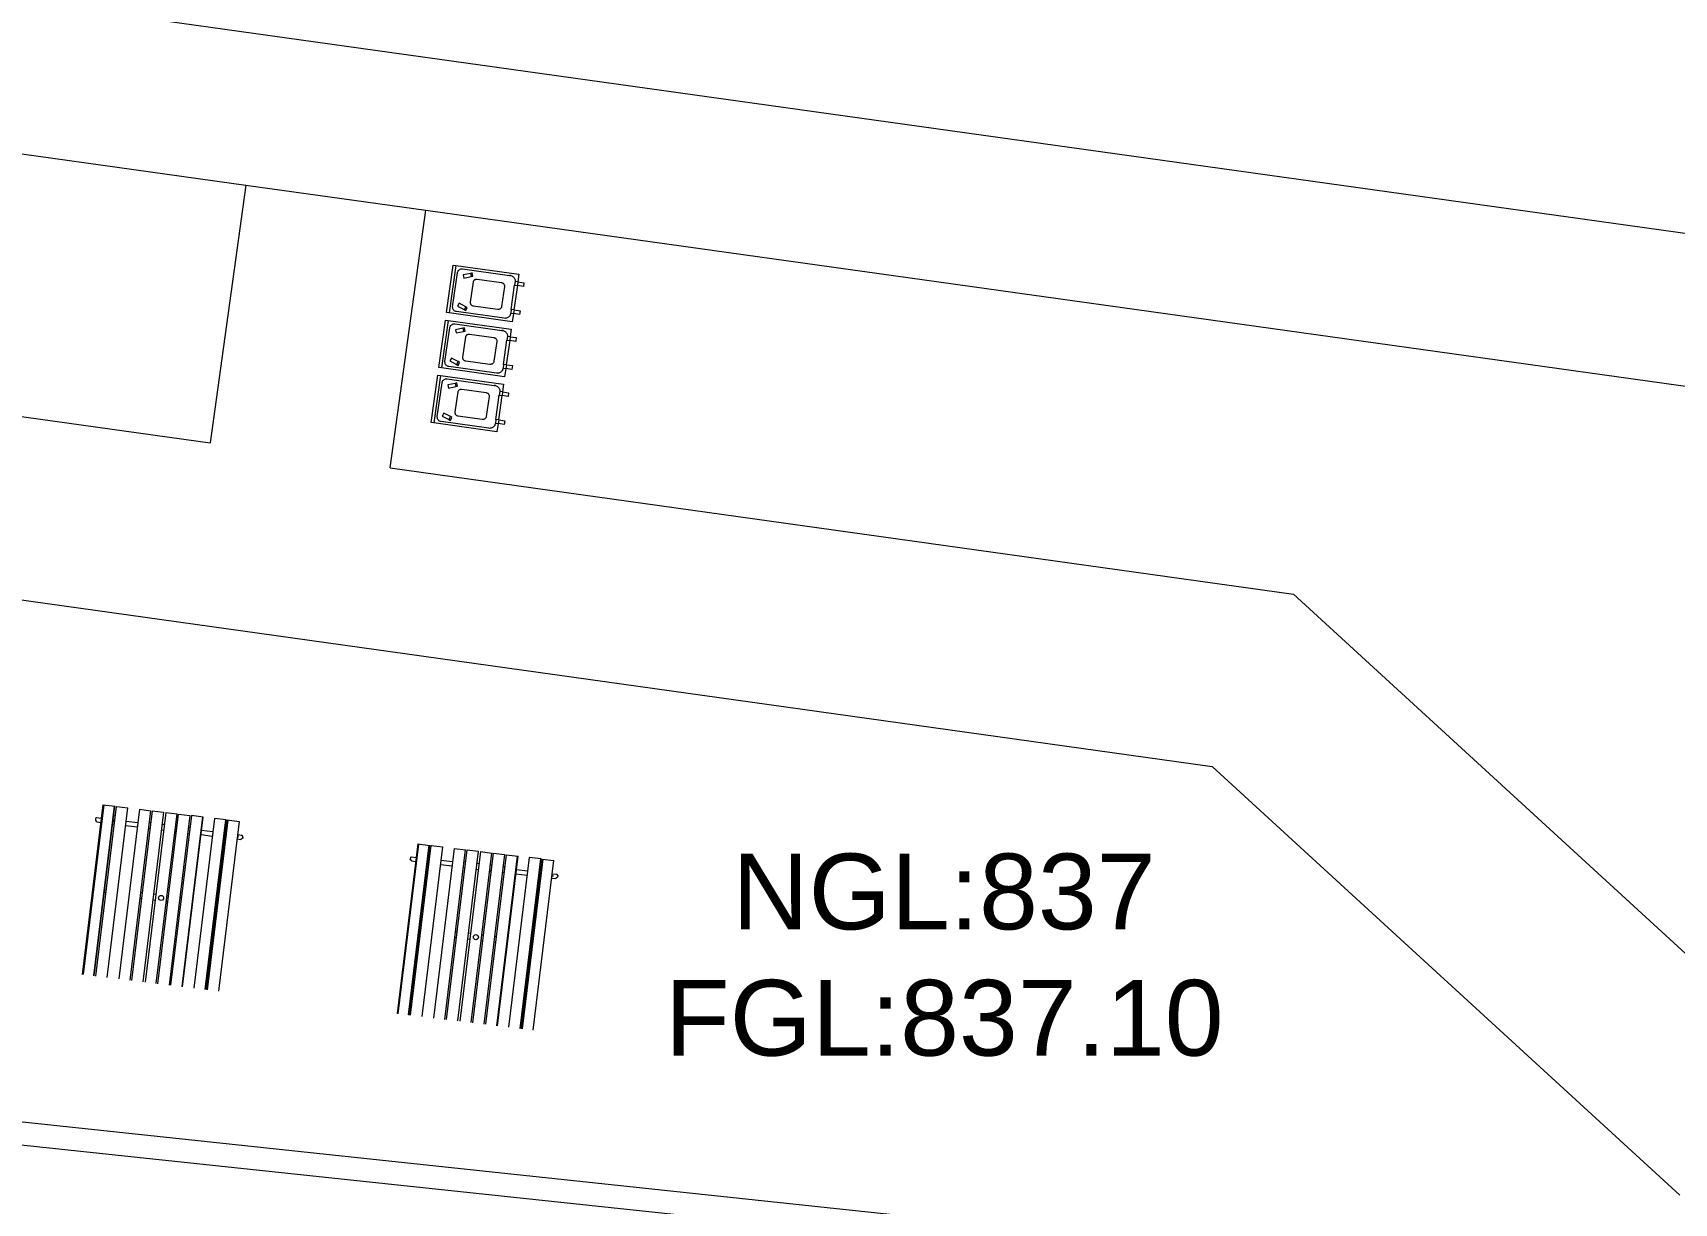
# Model space of a CAD drawing. Header units: metres. Extents: x 750 to 3116, y -341 to 1465.
# Drawn here: x 1633.85 to 1650.11, y 448.9 to 460.49 of the extents above; entities that cross this region are included whole.
import ezdxf

# ---------------------------------------------------------------- set-up
doc = ezdxf.new("R2010")
doc.units = ezdxf.units.M
for name, color, linetype, lineweight in [('Footpath', 32, 'Continuous', 18), ('Hidden line', 251, 'Continuous', 5), ('Inverted beam', 252, 'Continuous', 5), ('street fur', 33, 'Continuous', 15), ('Vehicular Road', 253, 'Continuous', 20)]:
    doc.layers.add(name, color=color, linetype=linetype, lineweight=lineweight)
doc.layers.add('Text', color=7, linetype='Continuous')
doc.styles.get("Standard").update_dxf_attribs({"font": 'arial.ttf'})

# ---------------------------------------------------------------- blocks, each defined once
blk = doc.blocks.new('Dustbin')
at = {"layer": 'street fur'}
for p, q in [((29865500, 12208874), (29865538, 12208874)), ((29865780, 12208874), (29865817, 12208874)), ((29865780, 12208846), (29865817, 12208846)), ((29865817, 12208846), (29865817, 12208873)), ((29865482, 12208396), (29865512, 12208407)), ((29865815, 12208396), (29865846, 12208385)), ((29865425, 12208243), (29865899, 12208243))]:
    blk.add_line(p, q, dxfattribs=at)
for points in [[(29865500, 12208873), (29865500, 12208874), (29865500, 12208934), (29865538, 12208934), (29865538, 12208874), (29865538, 12208873), (29865780, 12208873), (29865780, 12208874), (29865780, 12208934), (29865817, 12208934), (29865817, 12208874), (29865817, 12208873), (29865899, 12208873), (29865899, 12208243), (29865899, 12208216), (29865425, 12208216), (29865425, 12208243), (29865425, 12208873), (29865500, 12208873), (29865500, 12208846), (29865538, 12208846)], [(29865817, 12208846), (29865825, 12208846), (29865833, 12208844), (29865840, 12208842), (29865847, 12208838), (29865853, 12208834), (29865859, 12208829), (29865864, 12208823), (29865869, 12208817), (29865872, 12208810), (29865874, 12208803), (29865876, 12208795), (29865876, 12208787), (29865876, 12208311), (29865876, 12208305), (29865875, 12208299), (29865873, 12208294), (29865871, 12208289), (29865867, 12208284), (29865864, 12208280), (29865859, 12208276), (29865855, 12208273), (29865850, 12208270), (29865844, 12208269), (29865839, 12208268), (29865833, 12208267), (29865495, 12208267), (29865489, 12208268), (29865483, 12208269), (29865477, 12208271), (29865472, 12208273), (29865467, 12208277), (29865462, 12208281), (29865458, 12208285), (29865455, 12208290), (29865452, 12208295), (29865450, 12208301), (29865449, 12208307), (29865449, 12208313), (29865449, 12208781), (29865449, 12208796), (29865449, 12208796), (29865448, 12208788), (29865449, 12208781)], [(29865449, 12208796), (29865450, 12208804), (29865453, 12208811), (29865456, 12208818), (29865461, 12208824), (29865466, 12208830), (29865472, 12208835), (29865478, 12208839), (29865485, 12208843), (29865493, 12208845), (29865500, 12208846)]]:
    blk.add_lwpolyline(points, dxfattribs=at)
for points in [[(29865769, 12208437), (29865765, 12208437), (29865562, 12208437), (29865558, 12208437), (29865554, 12208438), (29865550, 12208439), (29865546, 12208441), (29865543, 12208443), (29865540, 12208446), (29865537, 12208449), (29865535, 12208453), (29865533, 12208456), (29865531, 12208460), (29865531, 12208465), (29865530, 12208469), (29865530, 12208713), (29865531, 12208718), (29865531, 12208722), (29865533, 12208726), (29865535, 12208730), (29865537, 12208734), (29865540, 12208737), (29865543, 12208740), (29865547, 12208743), (29865551, 12208745), (29865555, 12208746), (29865560, 12208747), (29865564, 12208747), (29865763, 12208747), (29865768, 12208747), (29865773, 12208746), (29865777, 12208744), (29865781, 12208742), (29865785, 12208740), (29865789, 12208737), (29865792, 12208733), (29865794, 12208729), (29865796, 12208725), (29865798, 12208721), (29865799, 12208716), (29865799, 12208711), (29865799, 12208471), (29865799, 12208467), (29865798, 12208462), (29865797, 12208458), (29865795, 12208454), (29865792, 12208450), (29865789, 12208447), (29865786, 12208444), (29865782, 12208441), (29865778, 12208439), (29865774, 12208438)], [(29865538, 12208846), (29865538, 12208873), (29865780, 12208873), (29865780, 12208846)], [(29865507, 12208423), (29865476, 12208412), (29865482, 12208396), (29865506, 12208326), (29865537, 12208337), (29865512, 12208407)], [(29865852, 12208401), (29865821, 12208412), (29865815, 12208396), (29865790, 12208327), (29865820, 12208315), (29865846, 12208385)]]:
    blk.add_lwpolyline(points, close=True, dxfattribs=at)

msp = doc.modelspace()

# ---------------------------------------------------------------- linework, layer by layer
at = {"layer": 'Footpath'}
for p, q in [((1626.656, 457.681), (1635.605, 456.431)), ((1637.388, 456.182), (1646.337, 454.933)), ((1626.407, 455.899), (1645.534, 453.227)), ((1650.957, 450.701), (1646.337, 454.933)), ((1650.166, 448.984), (1645.534, 453.227))]:
    msp.add_line(p, q, dxfattribs=at)
for points in [[(1628.498, 460.025), (1635.961, 458.983), (1635.605, 456.431)], [(1637.388, 456.182), (1637.744, 458.734), (1667.667, 454.555)]]:
    msp.add_lwpolyline(points, dxfattribs=at)
at = {"layer": 'Hidden line'}
msp.add_line((1635.961, 458.983), (1637.744, 458.734), dxfattribs=at)
at = {"layer": 'Inverted beam'}
msp.add_line((1624.767, 450.66), (1681.906, 444.597), dxfattribs=at)
at = {"layer": 'Inverted beam', "lineweight": 20}
msp.add_lwpolyline([(1682.572, 444.985), (1681.997, 444.356), (1624.742, 450.432)], dxfattribs=at)
at = {"layer": 'street fur'}
for p, q in [((1634.544, 452.847), (1634.339, 451.168)), ((1634.552, 452.846), (1634.347, 451.167)), ((1634.544, 452.848), (1634.546, 452.848)), ((1634.544, 452.847), (1634.546, 452.846)), ((1634.544, 452.847), (1634.666, 452.833)), ((1634.655, 452.834), (1634.45, 451.154)), ((1634.458, 451.153), (1634.663, 452.833)), ((1634.472, 452.712), (1634.47, 452.696)), ((1634.476, 452.688), (1634.47, 452.696)), ((1634.48, 452.719), (1634.472, 452.712)), ((1634.473, 451.151), (1634.678, 452.831)), ((1634.484, 452.678), (1634.476, 452.688)), ((1634.528, 452.713), (1634.48, 452.719)), ((1634.789, 452.817), (1634.584, 451.138)), ((1634.66, 452.681), (1634.644, 452.682)), ((1634.646, 452.699), (1634.662, 452.697)), ((1634.667, 452.736), (1634.651, 452.738)), ((1634.678, 452.832), (1634.679, 452.832)), ((1634.678, 452.831), (1634.79, 452.817)), ((1634.678, 452.83), (1634.679, 452.83)), ((1634.907, 452.803), (1634.702, 451.123)), ((1634.891, 452.669), (1634.773, 452.683)), ((1634.788, 452.818), (1634.79, 452.818)), ((1634.788, 452.817), (1634.79, 452.817)), ((1634.813, 451.11), (1635.018, 452.789)), ((1635.033, 452.788), (1634.828, 451.108)), ((1634.907, 452.803), (1635.018, 452.789)), ((1635.144, 452.774), (1634.939, 451.094)), ((1635.168, 452.771), (1634.962, 451.092)), ((1635.033, 452.788), (1635.144, 452.774)), ((1635.073, 451.078), (1635.278, 452.758)), ((1635.089, 451.076), (1635.294, 452.756)), ((1635.143, 452.774), (1635.144, 452.774)), ((1635.168, 452.771), (1635.279, 452.758)), ((1635.404, 452.742), (1635.199, 451.063)), ((1635.42, 452.74), (1635.215, 451.061)), ((1635.277, 452.759), (1635.279, 452.758)), ((1635.277, 452.757), (1635.279, 452.757)), ((1635.294, 452.756), (1635.404, 452.742)), ((1635.53, 452.727), (1635.325, 451.047)), ((1635.333, 451.046), (1635.538, 452.726)), ((1635.403, 452.742), (1635.404, 452.742)), ((1635.538, 452.726), (1635.42, 452.74)), ((1635.649, 452.712), (1635.444, 451.033)), ((1635.759, 452.699), (1635.554, 451.019)), ((1635.561, 451.018), (1635.766, 452.698)), ((1635.775, 452.697), (1635.57, 451.017)), ((1635.783, 452.696), (1635.578, 451.016)), ((1635.649, 452.712), (1635.648, 452.713)), ((1635.766, 452.698), (1635.649, 452.712)), ((1635.893, 452.683), (1635.688, 451.003)), ((1635.775, 452.697), (1635.893, 452.683)), ((1635.893, 452.683), (1635.893, 452.683)), ((1634.483, 452.679), (1634.485, 452.679)), ((1634.483, 452.678), (1634.485, 452.678)), ((1634.484, 452.678), (1634.523, 452.673)), ((1634.642, 452.659), (1634.657, 452.657)), ((1634.768, 452.643), (1634.886, 452.629)), ((1635.517, 452.552), (1635.627, 452.538)), ((1635.632, 452.578), (1635.522, 452.592)), ((1635.745, 452.524), (1635.754, 452.523)), ((1635.748, 452.548), (1635.757, 452.547)), ((1635.759, 452.563), (1635.75, 452.564)), ((1635.763, 452.602), (1635.755, 452.603)), ((1635.875, 452.532), (1635.891, 452.53)), ((1635.924, 452.543), (1635.877, 452.549)), ((1635.884, 452.548), (1635.885, 452.548)), ((1635.884, 452.548), (1635.886, 452.548)), ((1635.884, 452.547), (1635.885, 452.547)), ((1635.916, 452.544), (1635.915, 452.544)), ((1635.931, 452.534), (1635.924, 452.543)), ((1635.93, 452.525), (1635.929, 452.518)), ((1635.93, 452.525), (1635.931, 452.534)), ((1635.872, 452.509), (1635.911, 452.504)), ((1635.92, 452.511), (1635.911, 452.504)), ((1635.911, 452.504), (1635.911, 452.504)), ((1635.929, 452.518), (1635.92, 452.511)), ((1637.663, 452.46), (1637.458, 450.78)), ((1637.671, 452.459), (1637.466, 450.779)), ((1637.774, 452.447), (1637.569, 450.767)), ((1637.577, 450.766), (1637.782, 452.446)), ((1637.592, 450.764), (1637.797, 452.444)), ((1637.662, 452.459), (1637.665, 452.459)), ((1637.663, 452.461), (1637.665, 452.461)), ((1637.663, 452.46), (1637.784, 452.445)), ((1637.908, 452.43), (1637.703, 450.751)), ((1637.797, 452.444), (1637.909, 452.43)), ((1637.797, 452.444), (1637.798, 452.444)), ((1637.797, 452.443), (1637.798, 452.443)), ((1637.821, 450.736), (1638.026, 452.416)), ((1637.907, 452.431), (1637.909, 452.431)), ((1637.907, 452.43), (1637.909, 452.429)), ((1637.932, 450.723), (1638.137, 452.402)), ((1637.947, 450.721), (1638.152, 452.4)), ((1638.026, 452.416), (1638.137, 452.402)), ((1638.263, 452.387), (1638.058, 450.707)), ((1638.286, 452.384), (1638.081, 450.704)), ((1638.152, 452.4), (1638.263, 452.387)), ((1638.192, 450.691), (1638.397, 452.37)), ((1638.207, 450.689), (1638.413, 452.369)), ((1638.263, 452.387), (1638.262, 452.387)), ((1638.286, 452.384), (1638.397, 452.37)), ((1638.396, 452.371), (1638.398, 452.37)), ((1638.396, 452.371), (1638.398, 452.371)), ((1638.396, 452.37), (1638.398, 452.37)), ((1638.413, 452.369), (1638.523, 452.355)), ((1637.591, 452.325), (1637.589, 452.309)), ((1637.595, 452.3), (1637.589, 452.309)), ((1637.599, 452.332), (1637.591, 452.325)), ((1637.603, 452.291), (1637.595, 452.3)), ((1637.599, 452.332), (1637.647, 452.326)), ((1637.602, 452.292), (1637.604, 452.292)), ((1637.602, 452.291), (1637.604, 452.291)), ((1637.603, 452.291), (1637.642, 452.286)), ((1637.76, 452.272), (1637.776, 452.27)), ((1637.779, 452.293), (1637.763, 452.295)), ((1637.781, 452.31), (1637.765, 452.312)), ((1637.77, 452.351), (1637.786, 452.349)), ((1637.887, 452.256), (1638.005, 452.242)), ((1638.01, 452.282), (1637.891, 452.296)), ((1638.523, 452.355), (1638.318, 450.675)), ((1638.539, 452.353), (1638.334, 450.674)), ((1638.649, 452.34), (1638.444, 450.66)), ((1638.452, 450.659), (1638.657, 452.339)), ((1638.523, 452.355), (1638.522, 452.355)), ((1638.539, 452.353), (1638.657, 452.339)), ((1638.768, 452.325), (1638.562, 450.646)), ((1638.751, 452.191), (1638.641, 452.205)), ((1638.878, 452.312), (1638.673, 450.632)), ((1638.68, 450.631), (1638.885, 452.311)), ((1638.894, 452.31), (1638.689, 450.63)), ((1638.902, 452.309), (1638.697, 450.629)), ((1638.767, 452.325), (1638.768, 452.325)), ((1638.885, 452.311), (1638.768, 452.325)), ((1638.807, 450.616), (1639.012, 452.295)), ((1638.882, 452.215), (1638.874, 452.216)), ((1638.894, 452.31), (1639.012, 452.295)), ((1639.011, 452.295), (1639.012, 452.295)), ((1638.636, 452.165), (1638.746, 452.151)), ((1638.864, 452.137), (1638.873, 452.136)), ((1638.867, 452.16), (1638.875, 452.159)), ((1638.869, 452.177), (1638.877, 452.176)), ((1638.991, 452.121), (1639.03, 452.117)), ((1638.994, 452.145), (1639.009, 452.143)), ((1639.043, 452.156), (1638.996, 452.161)), ((1639.003, 452.161), (1639.004, 452.161)), ((1639.003, 452.16), (1639.004, 452.16)), ((1639.03, 452.117), (1639.029, 452.117)), ((1639.039, 452.124), (1639.03, 452.117)), ((1639.035, 452.157), (1639.034, 452.157)), ((1639.048, 452.131), (1639.039, 452.124)), ((1639.05, 452.147), (1639.043, 452.156)), ((1639.05, 452.147), (1639.048, 452.131)), ((1634.559, 451.981), (1634.574, 451.979)), ((1634.562, 452.005), (1634.577, 452.003)), ((1634.912, 451.922), (1634.928, 451.92)), ((1634.934, 451.976), (1634.919, 451.977)), ((1635.038, 451.906), (1635.062, 451.904)), ((1635.068, 451.959), (1635.045, 451.962)), ((1635.172, 451.89), (1635.188, 451.888)), ((1635.195, 451.944), (1635.179, 451.946)), ((1635.298, 451.875), (1635.314, 451.873)), ((1635.321, 451.928), (1635.305, 451.93)), ((1635.674, 451.869), (1635.665, 451.87)), ((1635.662, 451.846), (1635.671, 451.845)), ((1637.678, 451.594), (1637.693, 451.592)), ((1637.696, 451.616), (1637.681, 451.618)), ((1638.053, 451.588), (1638.038, 451.59)), ((1638.187, 451.572), (1638.164, 451.575)), ((1638.313, 451.557), (1638.298, 451.558)), ((1638.031, 451.535), (1638.046, 451.533)), ((1638.157, 451.519), (1638.18, 451.516)), ((1638.291, 451.503), (1638.307, 451.501)), ((1638.417, 451.487), (1638.433, 451.486)), ((1638.44, 451.541), (1638.424, 451.543)), ((1638.79, 451.458), (1638.781, 451.459)), ((1638.784, 451.483), (1638.793, 451.482))]:
    msp.add_line(p, q, dxfattribs=at)
for points in [[(1634.996, 452.613), (1635.012, 452.611)], [(1635.004, 452.673), (1635.019, 452.671)], [(1635.122, 452.598), (1635.146, 452.595)], [(1635.13, 452.657), (1635.153, 452.654)], [(1635.256, 452.581), (1635.272, 452.579)], [(1635.264, 452.641), (1635.279, 452.639)], [(1635.383, 452.566), (1635.398, 452.564)], [(1635.39, 452.625), (1635.406, 452.624)], [(1638.115, 452.226), (1638.131, 452.224)], [(1638.122, 452.285), (1638.138, 452.283)], [(1638.241, 452.21), (1638.265, 452.208)], [(1638.249, 452.27), (1638.272, 452.267)], [(1638.375, 452.194), (1638.391, 452.192)], [(1638.383, 452.254), (1638.398, 452.252)], [(1638.509, 452.238), (1638.524, 452.236)], [(1638.502, 452.179), (1638.517, 452.177)]]:
    msp.add_lwpolyline(points, dxfattribs=at)
for centre in [(1635.12, 451.925), (1638.239, 451.537)]:
    msp.add_circle(centre, 0.025, dxfattribs=at)
at = {"layer": 'Vehicular Road', "lineweight": 20}
msp.add_lwpolyline([(1557.761, 449.519), (1555.279, 446.802, -0.709085), (1551.807, 448.283), (1553.093, 467.762, -0.428302), (1555.871, 470.081), (1618.991, 462.868), (1682.293, 454.027, -0.390874), (1683.583, 452.453), (1683.205, 445.992, 0.188493), (1683.542, 444.953), (1684.624, 443.633, -0.373088), (1684.57, 441.669), (1678.226, 434.743)], format="xyb", dxfattribs=at)

# ---------------------------------------------------------------- block references
at = {"layer": 'street fur', "xscale": 0.001, "yscale": 0.001, "zscale": 0.001, "rotation": 262.0492545355112}
for p in [(-6321.81, 31725.191), (-6321.886, 31724.647), (-6321.962, 31724.102)]:
    msp.add_blockref('Dustbin', p, dxfattribs=at)

# ---------------------------------------------------------------- texts
at = {"layer": 'Text', "color": 30, "true_color": 0xf26722, "insert": (1639.058, 452.364), "char_height": 0.75, "attachment_point": 1}
msp.add_mtext_dynamic_manual_height_columns('\\pi1.72097;NGL:837\\P\\pi1.05538;FGL:837.10', width=7.5081, gutter_width=12.5, heights=[0], dxfattribs=at)

doc.saveas('drawing.dxf')
